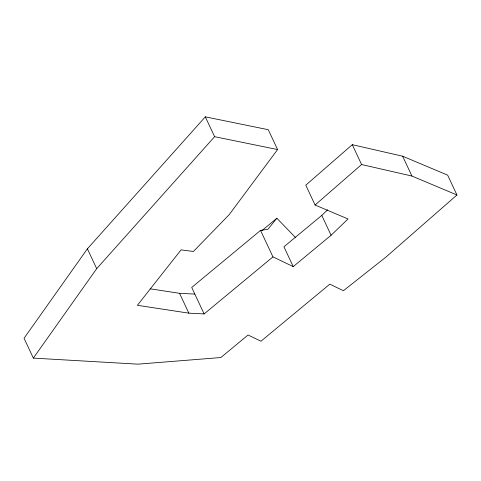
<?xml version="1.0" encoding="UTF-8"?>
<svg xmlns="http://www.w3.org/2000/svg" width="481" height="481" viewBox="0 0 481 481"><rect width="100%" height="100%" fill="white"/><g stroke="black" fill="none" stroke-linecap="round" stroke-linejoin="round"><path stroke-width="0.72" d="M204.13 313.931L188.847 313.155L137.386 305.303L181.054 249.886L193.44 251.455L229.233 214.604L277.573 149.555L268.278 129.708L205.315 116.841L87.392 248.809L24.05 338.263L33.345 358.111L137.921 364.159L220.857 357.533L248.04 335.004L260.979 341.209L329.798 284.169L343.428 290.71L386.057 256.992L456.95 194.985L447.655 175.138L402.639 156.205L352.284 144.685L305.784 185.173L315.079 205.02L348.028 218.969L331.084 235.257L293.236 266.624L272.949 256.89L260.54 230.405L191.721 287.446L204.13 313.931L272.949 256.89M33.345 358.111L96.693 268.657L214.61 136.688L277.573 149.555M295.575 237.626L276.87 218.218L267.887 229.269L260.54 230.405M293.236 266.624L283.934 246.777L321.783 215.41L327.609 209.806M315.079 205.02L361.58 164.532L411.934 176.052L456.95 194.985M261.832 230.682L276.87 218.218M150.144 288.822L179.551 293.308L194.829 294.083M402.639 156.205L411.934 176.052M352.284 144.685L361.58 164.532M321.783 215.41L331.084 235.257M205.315 116.841L214.61 136.688M179.551 293.308L188.847 313.155M87.392 248.809L96.693 268.657"/></g></svg>
